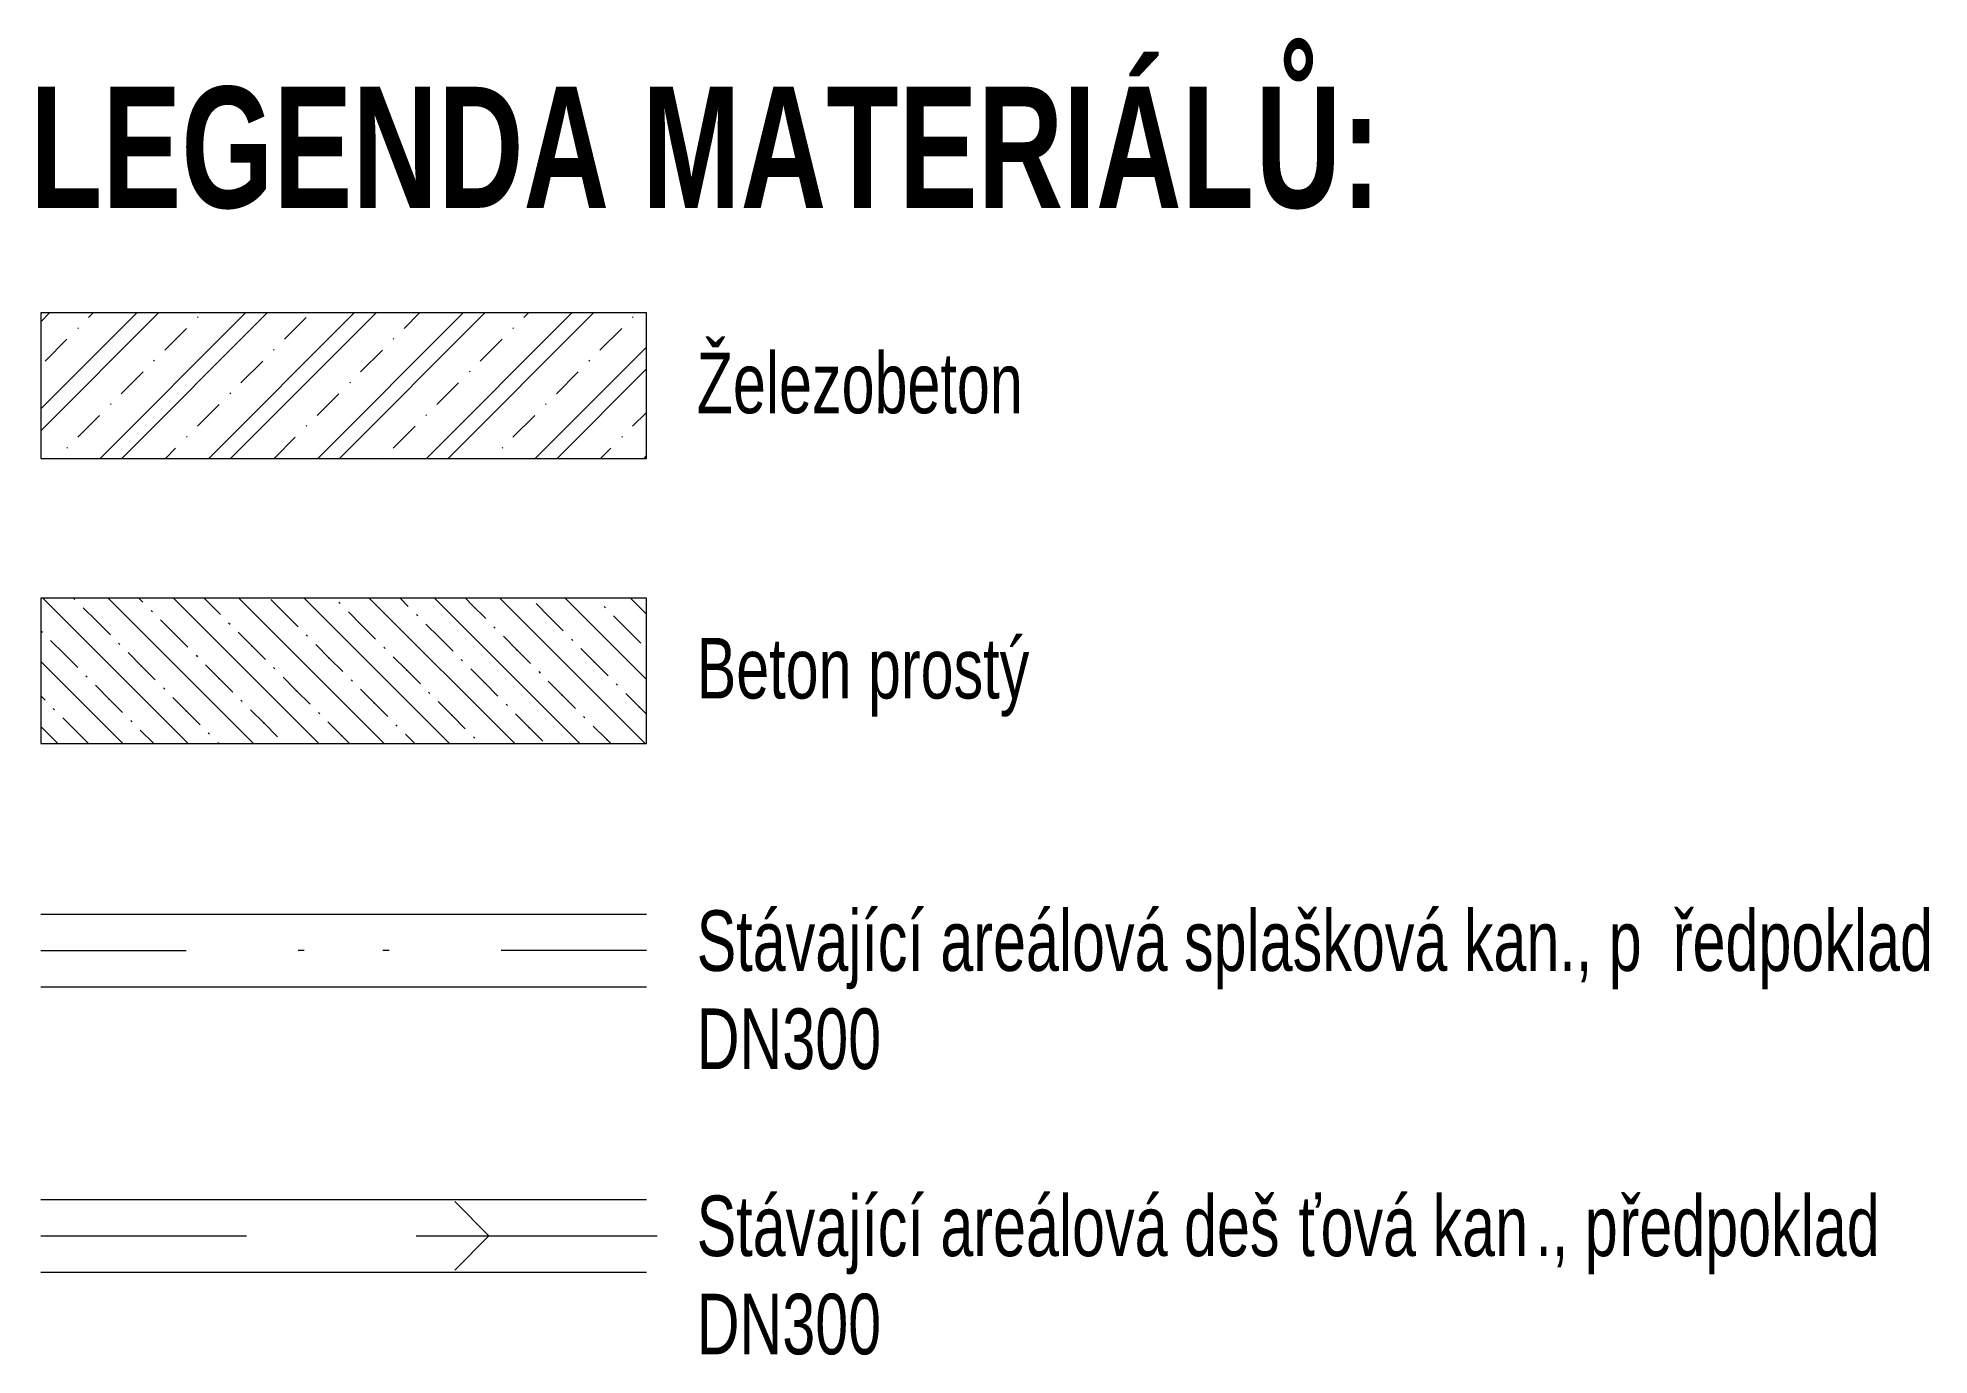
# Model space of a CAD drawing. Header units: millimetres. Extents: x 172692 to 213031, y 2598 to 159868.
# Drawn here: x 209909 to 213031, y 2598 to 4772 of the extents above.
import ezdxf

# ---------------------------------------------------------------- set-up
doc = ezdxf.new("R2010")
doc.units = ezdxf.units.MM
doc.layers.add('A-DETL-4', color=36, linetype='Continuous', lineweight=18, true_color=0x804000)
doc.layers.add('A-DETL-5', color=115, linetype='Continuous', lineweight=18, true_color=0x61a369)
for name, color, linetype, lineweight in [('A-DETL-THIN-1', 7, 'Continuous', 18), ('G-ANNO-TEXT-1', 7, 'Continuous', 25), ('Vlastní 1_A-DETL-GENF', 7, 'Continuous', 18)]:
    doc.layers.add(name, color=color, linetype=linetype, lineweight=lineweight)
doc.styles.add('Arial_3', font='arial.ttf', dxfattribs={"width": 0.7, "height": 100})
doc.styles.add('Arial_B_1', font='arialbd.ttf', dxfattribs={"width": 0.7, "height": 200})

msp = doc.modelspace()

# ---------------------------------------------------------------- hatches: boundary and pattern name
at = {"layer": 'Vlastní 1_A-DETL-GENF'}
h = msp.add_hatch(dxfattribs=at)
h.set_pattern_fill('FP_2', color=256, style=0, pattern_type=2)
h.set_pattern_definition([(45, (207729.49, 0), (-89.8026, 89.8026), []), (45, (207765.4, 0), (-89.8026, 89.8026), []), (45, (207837.25, 0), (-53.8815, 125.7236), [50.8, -25.4, 1.676, -23.724])])
h.paths.add_polyline_path([(209913.5, 4078.1), (210913.5, 4078.1), (210913.5, 4318.1), (209913.5, 4318.1)])
h = msp.add_hatch(dxfattribs=at)
h.set_pattern_fill('FP_3', color=256, style=0, pattern_type=2)
h.set_pattern_definition([(315, (207729.485, 0), (53.8815, 53.8815), []), (315, (207729.485, 50.8), (53.8815, 53.8815), [31.75, -19.05, 3.175, -19.05, -31.75]), (315, (207729.485, 50.8), (53.8815, 53.8815), [-73.025, 31.75, 0])])
h.paths.add_polyline_path([(209913.5, 3607.2), (210913.5, 3607.2), (210913.5, 3847.2), (209913.5, 3847.2)])

# ---------------------------------------------------------------- linework, layer by layer
at = {"layer": 'A-DETL-4'}
for p, q in [((209913.5, 3325.5), (210913.5, 3325.5)), ((209913.5, 3205.5), (210913.5, 3205.5))]:
    msp.add_line(p, q, dxfattribs=at)
at = {"layer": 'A-DETL-5'}
for p, q in [((209913.5, 2854.6), (210913.5, 2854.6)), ((209913.5, 2734.6), (210913.5, 2734.6))]:
    msp.add_line(p, q, dxfattribs=at)
at = {"layer": 'A-DETL-THIN-1'}
for p, q in [((210913.5, 4318.1), (209913.5, 4318.1)), ((209913.5, 4318.1), (209913.5, 4078.1)), ((210913.5, 4078.1), (210913.5, 4318.1)), ((209913.5, 4078.1), (210913.5, 4078.1)), ((210913.5, 3847.2), (209913.5, 3847.2)), ((209913.5, 3847.2), (209913.5, 3607.2)), ((210913.5, 3607.2), (210913.5, 3847.2)), ((209913.5, 3607.2), (210913.5, 3607.2)), ((209913.5, 3265.5), (210153.5, 3265.5)), ((210348.5, 3265.5), (210338.5, 3265.5)), ((210488.5, 3265.5), (210478.5, 3265.5)), ((210913.5, 3265.5), (210673.5, 3265.5)), ((210653.5, 2794.6), (210596.9, 2851.1)), ((209913.5, 2794.6), (210253.5, 2794.6)), ((210533.5, 2794.6), (210931.2, 2794.6)), ((210653.5, 2794.6), (210596.9, 2738))]:
    msp.add_line(p, q, dxfattribs=at)

# ---------------------------------------------------------------- texts
at = {"layer": 'G-ANNO-TEXT-1', "attachment_point": 1}
for s, insert, char_height, width, style in [('LEGENDA MATERIÁL', (209895.7, 4691.6), 200, 2452.362, 'Arial_B_1'), ('Ů:', (211919.1, 4691.6), 200, 249.726, 'Arial_B_1'), ('Železobeton ', (210996.5, 4252.6), 100, 698.671, 'Arial_3'), ('Beton prostý', (210996.5, 3781.7), 100, 681.835, 'Arial_3'), ('Stávající areálová splašková kan., p', (210996.5, 3332), 100, 1952.911, 'Arial_3'), ('ředpoklad ', (212607.8, 3332), 100, 566.793, 'Arial_3'), ('DN300', (210996.5, 3170), 100, 375.991, 'Arial_3'), ('Stávající areálová deš', (210996.5, 2861.2), 100, 1203.734, 'Arial_3'), ('ťová kan', (211989.7, 2861.2), 100, 474.198, 'Arial_3'), ('ředpoklad ', (212519.9, 2861.2), 100, 566.793, 'Arial_3'), ('., p', (212381, 2861.2), 100, 168.354, 'Arial_3'), ('DN300', (210996.5, 2699.1), 100, 375.991, 'Arial_3')]:
    msp.add_mtext(s, dxfattribs=dict(at, insert=insert, char_height=char_height, width=width, style=style))

doc.saveas('drawing.dxf')
